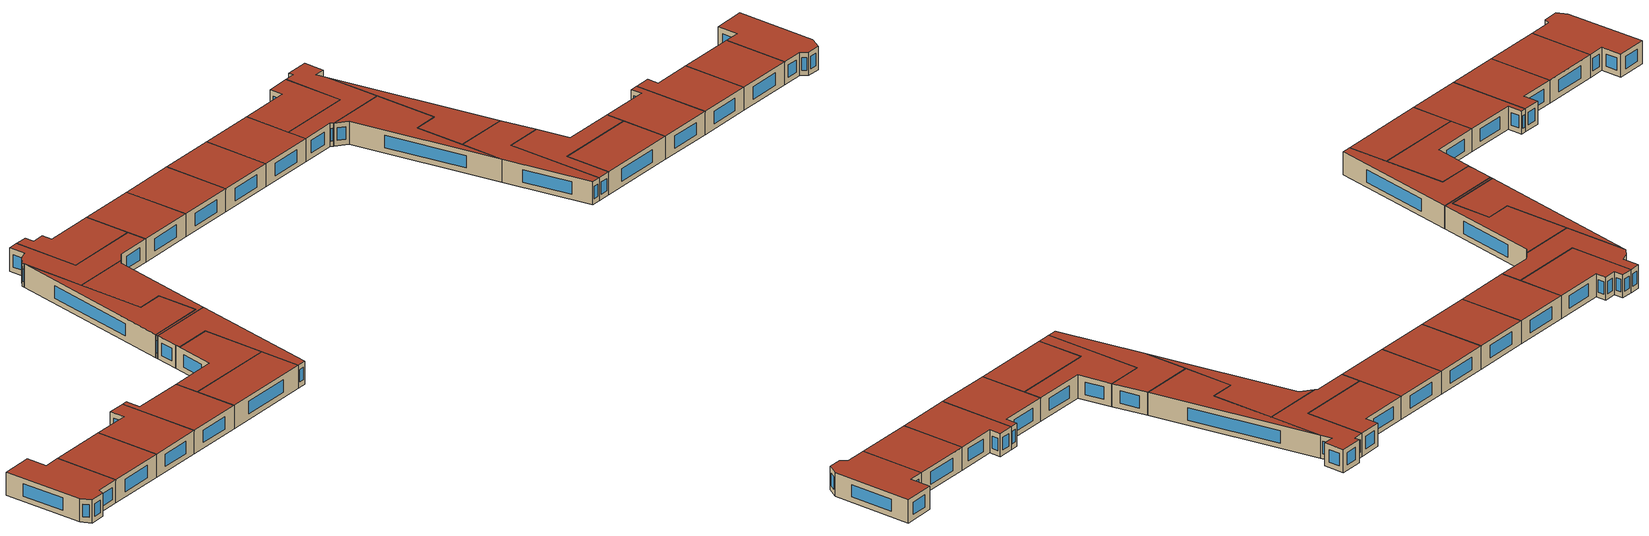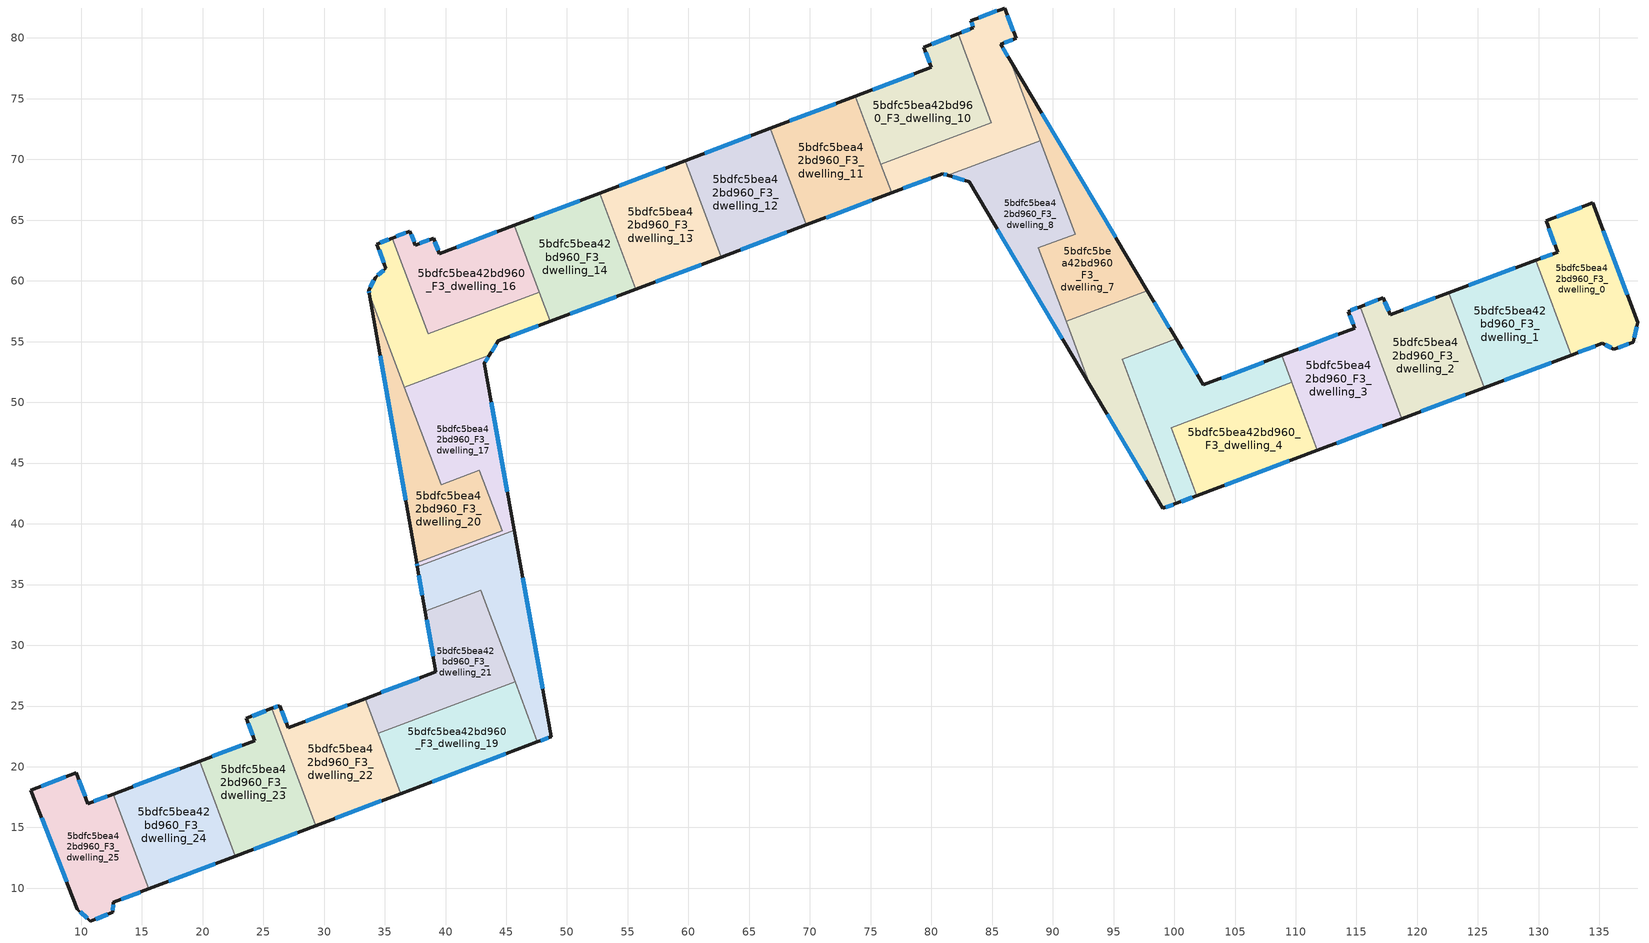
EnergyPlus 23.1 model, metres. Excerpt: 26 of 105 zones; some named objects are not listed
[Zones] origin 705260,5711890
5bdfc5bea42bd960_F3_dwelling_0
 floor to 5bdfc5bea42bd960_F2_dwelling_0 (EU_floor_Construction): 134.44,66.42 138.14,56.59 137.8,54.96 136.19,54.36 135.24,54.86 132.67,53.89 129.74,61.69 131.55,62.37 130.62,64.95 z9
 wall outside (EU_wall_Construction): 132.67,53.89 135.24,54.86 136.19,54.36 137.8,54.96 138.14,56.59 134.44,66.42 130.62,64.95 131.55,62.37 129.74,61.69 z9:12
 wall to 5bdfc5bea42bd960_F3_dwelling_1 (EU_wall_Construction): 129.74,61.69 132.67,53.89 z9:12
 window (EU_Window_Construction): 137.28,58.86 135.3,64.14 / 137.88,55.34 138.06,56.21 / 136.56,54.5 137.43,54.82 / 135.46,54.74 135.97,54.48 / 133.27,54.12 134.65,54.63 / 131.13,62.21 130.16,61.85 / 130.84,64.35 131.34,62.97 / 133.56,66.08 131.51,65.29 z9.69:11.31
 roof outside (EU_roof_Construction): 137.8,54.96 138.14,56.59 134.44,66.42 130.62,64.95 131.55,62.37 129.74,61.69 132.67,53.89 135.24,54.86 136.19,54.36 z12
5bdfc5bea42bd960_F3_dwelling_1
 floor to 5bdfc5bea42bd960_F2_dwelling_1 (EU_floor_Construction): 129.74,61.69 132.67,53.89 125.53,51.21 122.6,59.02 z9
 wall outside (EU_wall_Construction): 129.74,61.69 122.6,59.02 / 125.53,51.21 132.67,53.89 z9:12
 wall to 5bdfc5bea42bd960_F3_dwelling_2 (EU_wall_Construction): 122.6,59.02 125.53,51.21 z9:12
 window (EU_Window_Construction): 128.09,61.07 124.25,59.64 / 127.18,51.83 131.02,53.27 z9.69:11.31
 roof outside (EU_roof_Construction): 132.67,53.89 129.74,61.69 122.6,59.02 125.53,51.21 z12
5bdfc5bea42bd960_F3_dwelling_10
 floor to 5bdfc5bea42bd960_F2_dwelling_10 (EU_floor_Construction): 82.2,80.34 84.94,73.04 75.83,69.62 73.74,75.2 80.01,77.58 79.39,79.22 z9
 wall outside (EU_wall_Construction): 82.2,80.34 79.39,79.22 80.01,77.58 73.74,75.2 z9:12
 wall to 5bdfc5bea42bd960_F3_dwelling_9 (EU_wall_Construction): 75.83,69.62 84.94,73.04 82.2,80.34 z9:12
 wall to 5bdfc5bea42bd960_F3_dwelling_11 (EU_wall_Construction): 73.74,75.2 75.83,69.62 z9:12
 window (EU_Window_Construction): 78.56,77.03 75.19,75.75 / 79.53,78.84 79.86,77.96 / 81.55,80.08 80.04,79.48 z9.69:11.31
 roof outside (EU_roof_Construction): 84.94,73.04 82.2,80.34 79.39,79.22 80.01,77.58 73.74,75.2 75.83,69.62 z12
5bdfc5bea42bd960_F3_dwelling_11
 floor to 5bdfc5bea42bd960_F2_dwelling_11 (EU_floor_Construction): 73.74,75.2 76.72,67.24 69.72,64.6 66.74,72.55 z9
 wall outside (EU_wall_Construction): 73.74,75.2 66.74,72.55 / 69.72,64.6 76.72,67.24 z9:12
 wall to 5bdfc5bea42bd960_F3_dwelling_12 (EU_wall_Construction): 66.74,72.55 69.72,64.6 z9:12
 wall to 5bdfc5bea42bd960_F3_dwelling_9 (EU_wall_Construction): 76.72,67.24 75.83,69.62 z9:12
 window (EU_Window_Construction): 72.12,74.59 68.36,73.16 / 71.34,65.21 75.1,66.63 z9.69:11.31
 roof outside (EU_roof_Construction): 76.72,67.24 73.74,75.2 66.74,72.55 69.72,64.6 z12
5bdfc5bea42bd960_F3_dwelling_12
 floor to 5bdfc5bea42bd960_F2_dwelling_12 (EU_floor_Construction): 66.74,72.55 69.72,64.6 62.7,61.96 59.72,69.89 z9
 wall outside (EU_wall_Construction): 66.74,72.55 59.72,69.89 / 62.7,61.96 69.72,64.6 z9:12
 wall to 5bdfc5bea42bd960_F3_dwelling_13 (EU_wall_Construction): 59.72,69.89 62.7,61.96 z9:12
 window (EU_Window_Construction): 65.11,71.94 61.35,70.51 / 64.32,62.57 68.09,63.99 z9.69:11.31
 roof outside (EU_roof_Construction): 69.72,64.6 66.74,72.55 59.72,69.89 62.7,61.96 z12
5bdfc5bea42bd960_F3_dwelling_13
 floor to 5bdfc5bea42bd960_F2_dwelling_13 (EU_floor_Construction): 59.72,69.89 62.7,61.96 55.67,59.31 52.7,67.23 z9
 wall outside (EU_wall_Construction): 59.72,69.89 52.7,67.23 / 55.67,59.31 62.7,61.96 z9:12
 wall to 5bdfc5bea42bd960_F3_dwelling_14 (EU_wall_Construction): 52.7,67.23 55.67,59.31 z9:12
 window (EU_Window_Construction): 58.1,69.28 54.32,67.85 / 57.3,59.93 61.07,61.35 z9.69:11.31
 roof outside (EU_roof_Construction): 62.7,61.96 59.72,69.89 52.7,67.23 55.67,59.31 z12
5bdfc5bea42bd960_F3_dwelling_14
 floor to 5bdfc5bea42bd960_F2_dwelling_14 (EU_floor_Construction): 52.7,67.23 55.67,59.31 48.63,56.66 45.66,64.57 z9
 wall outside (EU_wall_Construction): 52.7,67.23 45.66,64.57 / 48.63,56.66 55.67,59.31 z9:12
 wall to 5bdfc5bea42bd960_F3_dwelling_16 (EU_wall_Construction): 45.66,64.57 47.73,59.06 z9:12
 wall to 5bdfc5bea42bd960_F3_dwelling_18 (EU_wall_Construction): 47.73,59.06 48.63,56.66 z9:12
 window (EU_Window_Construction): 51.07,66.61 47.29,65.18 / 50.26,57.28 54.04,58.7 z9.69:11.31
 roof outside (EU_roof_Construction): 55.67,59.31 52.7,67.23 45.66,64.57 48.63,56.66 z12
5bdfc5bea42bd960_F3_dwelling_15
 floor to 5bdfc5bea42bd960_F2_dwelling_15 (EU_floor_Construction): 45.66,39.47 48.71,22.49 47.57,22.06 42.89,34.54 38.42,32.86 38.21,33.42 37.68,36.48 z9
 wall outside (EU_wall_Construction): 47.57,22.06 48.71,22.49 45.66,39.47 / 37.68,36.48 38.21,33.42 z9:12
 wall to 5bdfc5bea42bd960_F3_dwelling_21 (EU_wall_Construction): 38.21,33.42 38.42,32.86 42.89,34.54 45.72,26.99 z9:12
 wall to 5bdfc5bea42bd960_F3_dwelling_17 (EU_wall_Construction): 45.66,39.47 37.68,36.48 z9:12
 wall to 5bdfc5bea42bd960_F3_dwelling_19 (EU_wall_Construction): 45.72,26.99 47.57,22.06 z9:12
 window (EU_Window_Construction): 47.83,22.16 48.45,22.39 / 37.8,35.77 38.09,34.13 / 48,26.42 46.37,35.54 z9.69:11.31
 roof outside (EU_roof_Construction): 48.71,22.49 45.66,39.47 37.68,36.48 38.21,33.42 38.42,32.86 42.89,34.54 47.57,22.06 z12
5bdfc5bea42bd960_F3_dwelling_16
 floor to 5bdfc5bea42bd960_F2_dwelling_16 (EU_floor_Construction): 45.66,64.57 47.73,59.06 38.58,55.63 35.62,63.53 37.08,64.1 37.52,62.95 39.02,63.52 39.49,62.23 z9
 wall outside (EU_wall_Construction): 45.66,64.57 39.49,62.23 39.02,63.52 37.52,62.95 37.08,64.1 35.62,63.53 z9:12
 wall to 5bdfc5bea42bd960_F3_dwelling_18 (EU_wall_Construction): 35.62,63.53 38.58,55.63 47.73,59.06 z9:12
 window (EU_Window_Construction): 36.74,63.97 35.96,63.66 / 37.42,63.22 37.18,63.84 / 38.67,63.39 37.87,63.08 / 39.38,62.53 39.13,63.22 / 44.23,64.03 40.92,62.77 z9.69:11.31
 roof outside (EU_roof_Construction): 47.73,59.06 45.66,64.57 39.49,62.23 39.02,63.52 37.52,62.95 37.08,64.1 35.62,63.53 38.58,55.63 z12
5bdfc5bea42bd960_F3_dwelling_17
 floor to 5bdfc5bea42bd960_F2_dwelling_17 (EU_floor_Construction): 43.62,53.88 43.19,53.2 45.66,39.47 37.68,36.48 37.62,36.8 44.65,39.44 42.79,44.41 39.63,43.22 36.62,51.25 z9
 wall outside (EU_wall_Construction): 37.62,36.8 37.68,36.48 / 45.66,39.47 43.19,53.2 43.62,53.88 z9:12
 wall to 5bdfc5bea42bd960_F3_dwelling_20 (EU_wall_Construction): 36.62,51.25 39.63,43.22 42.79,44.41 44.65,39.44 37.62,36.8 z9:12
 wall to 5bdfc5bea42bd960_F3_dwelling_18 (EU_wall_Construction): 43.62,53.88 36.62,51.25 z9:12
 window (EU_Window_Construction): 37.63,36.73 37.66,36.55 / 43.29,53.36 43.52,53.72 / 45.09,42.65 43.76,50.02 z9.69:11.31
 roof outside (EU_roof_Construction): 45.66,39.47 43.19,53.2 43.62,53.88 36.62,51.25 39.63,43.22 42.79,44.41 44.65,39.44 37.62,36.8 37.68,36.48 z12
5bdfc5bea42bd960_F3_dwelling_18
 floor to 5bdfc5bea42bd960_F2_dwelling_18 (EU_floor_Construction): 47.73,59.06 48.63,56.66 44.36,55.05 43.62,53.88 36.62,51.25 33.73,58.94 33.68,59.23 34.24,60.3 35.1,61.03 34.36,63.02 35.62,63.53 38.58,55.63 z9
 wall outside (EU_wall_Construction): 43.62,53.88 44.36,55.05 48.63,56.66 / 35.62,63.53 34.36,63.02 35.1,61.03 34.24,60.3 33.68,59.23 33.73,58.94 z9:12
 wall to 5bdfc5bea42bd960_F3_dwelling_20 (EU_wall_Construction): 33.73,58.94 36.62,51.25 z9:12
 window (EU_Window_Construction): 45.34,55.43 47.64,56.29 / 43.79,54.15 44.19,54.78 / 33.69,59.17 33.72,59.01 / 34.11,60.05 33.81,59.48 / 34.9,60.86 34.44,60.47 / 34.53,62.56 34.92,61.49 / 35.33,63.41 34.65,63.14 z9.69:11.31
 roof outside (EU_roof_Construction): 48.63,56.66 47.73,59.06 38.58,55.63 35.62,63.53 34.36,63.02 35.1,61.03 34.24,60.3 33.68,59.23 33.73,58.94 36.62,51.25 43.62,53.88 44.36,55.05 z12
5bdfc5bea42bd960_F3_dwelling_19
 floor to 5bdfc5bea42bd960_F2_dwelling_19 (EU_floor_Construction): 45.72,26.99 47.57,22.06 36.31,17.79 34.45,22.76 z9
 wall outside (EU_wall_Construction): 36.31,17.79 47.57,22.06 z9:12
 wall to 5bdfc5bea42bd960_F3_dwelling_21 (EU_wall_Construction): 45.72,26.99 34.45,22.76 z9:12
 wall to 5bdfc5bea42bd960_F3_dwelling_22 (EU_wall_Construction): 34.45,22.76 36.31,17.79 z9:12
 window (EU_Window_Construction): 38.91,18.78 44.96,21.07 z9.69:11.31
 roof outside (EU_roof_Construction): 47.57,22.06 45.72,26.99 34.45,22.76 36.31,17.79 z12
5bdfc5bea42bd960_F3_dwelling_2
 floor to 5bdfc5bea42bd960_F2_dwelling_2 (EU_floor_Construction): 122.6,59.02 125.53,51.21 118.74,48.66 115.29,57.86 117.21,58.62 117.78,57.21 z9
 wall outside (EU_wall_Construction): 118.74,48.66 125.53,51.21 / 122.6,59.02 117.78,57.21 117.21,58.62 115.29,57.86 z9:12
 wall to 5bdfc5bea42bd960_F3_dwelling_3 (EU_wall_Construction): 115.29,57.86 118.74,48.66 z9:12
 window (EU_Window_Construction): 120.31,49.25 123.96,50.62 / 116.77,58.44 115.74,58.03 / 117.65,57.54 117.34,58.29 / 121.48,58.6 118.89,57.63 z9.69:11.31
 roof outside (EU_roof_Construction): 125.53,51.21 122.6,59.02 117.78,57.21 117.21,58.62 115.29,57.86 118.74,48.66 z12
5bdfc5bea42bd960_F3_dwelling_20
 floor to 5bdfc5bea42bd960_F2_dwelling_20 (EU_floor_Construction): 33.73,58.94 39.63,43.22 42.79,44.41 44.65,39.44 37.62,36.8 z9
 wall outside (EU_wall_Construction): 33.73,58.94 37.62,36.8 z9:12
 window (EU_Window_Construction): 34.63,53.82 36.72,41.93 z9.69:11.31
 roof outside (EU_roof_Construction): 44.65,39.44 42.79,44.41 39.63,43.22 33.73,58.94 37.62,36.8 z12
5bdfc5bea42bd960_F3_dwelling_21
 floor to 5bdfc5bea42bd960_F2_dwelling_21 (EU_floor_Construction): 42.89,34.54 45.72,26.99 34.45,22.76 33.38,25.6 39.2,27.81 38.21,33.42 38.42,32.86 z9
 wall outside (EU_wall_Construction): 38.21,33.42 39.2,27.81 33.38,25.6 z9:12
 wall to 5bdfc5bea42bd960_F3_dwelling_22 (EU_wall_Construction): 33.38,25.6 34.45,22.76 z9:12
 window (EU_Window_Construction): 37.85,27.3 34.73,26.11 / 38.44,32.12 38.97,29.11 z9.69:11.31
 roof outside (EU_roof_Construction): 45.72,26.99 42.89,34.54 38.42,32.86 38.21,33.42 39.2,27.81 33.38,25.6 34.45,22.76 z12
5bdfc5bea42bd960_F3_dwelling_22
 floor to 5bdfc5bea42bd960_F2_dwelling_22 (EU_floor_Construction): 33.38,25.6 36.31,17.79 29.33,15.15 25.71,24.8 26.34,25.04 27.05,23.21 z9
 wall outside (EU_wall_Construction): 29.33,15.15 36.31,17.79 / 33.38,25.6 27.05,23.21 26.34,25.04 25.71,24.8 z9:12
 wall to 5bdfc5bea42bd960_F3_dwelling_23 (EU_wall_Construction): 25.71,24.8 29.33,15.15 z9:12
 window (EU_Window_Construction): 30.94,15.76 34.69,17.18 / 26.19,24.98 25.85,24.85 / 26.88,23.63 26.5,24.61 / 31.91,25.05 28.51,23.76 z9.69:11.31
 roof outside (EU_roof_Construction): 36.31,17.79 33.38,25.6 27.05,23.21 26.34,25.04 25.71,24.8 29.33,15.15 z12
5bdfc5bea42bd960_F3_dwelling_23
 floor to 5bdfc5bea42bd960_F2_dwelling_23 (EU_floor_Construction): 25.71,24.8 29.33,15.15 22.69,12.64 19.77,20.45 24.28,22.16 23.58,23.99 z9
 wall outside (EU_wall_Construction): 22.69,12.64 29.33,15.15 / 25.71,24.8 23.58,23.99 24.28,22.16 19.77,20.45 z9:12
 wall to 5bdfc5bea42bd960_F3_dwelling_24 (EU_wall_Construction): 19.77,20.45 22.69,12.64 z9:12
 window (EU_Window_Construction): 24.23,13.22 27.79,14.57 / 23.24,21.76 20.81,20.85 / 23.74,23.57 24.12,22.58 / 25.22,24.61 24.07,24.18 z9.69:11.31
 roof outside (EU_roof_Construction): 29.33,15.15 25.71,24.8 23.58,23.99 24.28,22.16 19.77,20.45 22.69,12.64 z12
5bdfc5bea42bd960_F3_dwelling_24
 floor to 5bdfc5bea42bd960_F2_dwelling_24 (EU_floor_Construction): 19.77,20.45 22.69,12.64 15.56,9.94 12.64,17.75 z9
 wall outside (EU_wall_Construction): 19.77,20.45 12.64,17.75 / 15.56,9.94 22.69,12.64 z9:12
 wall to 5bdfc5bea42bd960_F3_dwelling_25 (EU_wall_Construction): 12.64,17.75 15.56,9.94 z9:12
 window (EU_Window_Construction): 18.12,19.83 14.29,18.38 / 17.22,10.57 21.04,12.02 z9.69:11.31
 roof outside (EU_roof_Construction): 22.69,12.64 19.77,20.45 12.64,17.75 15.56,9.94 z12
5bdfc5bea42bd960_F3_dwelling_25
 floor to 5bdfc5bea42bd960_F2_dwelling_25 (EU_floor_Construction): 12.64,17.75 15.56,9.94 12.64,8.84 12.61,8.01 10.77,7.3 9.7,8.28 5.87,18.06 9.6,19.5 10.56,16.97 z9
 wall outside (EU_wall_Construction): 12.64,17.75 10.56,16.97 9.6,19.5 5.87,18.06 9.7,8.28 10.77,7.3 12.61,8.01 12.64,8.84 15.56,9.94 z9:12
 window (EU_Window_Construction): 13.32,9.09 14.89,9.69 / 12.62,8.2 12.64,8.65 / 11.19,7.47 12.19,7.85 / 9.94,8.06 10.52,7.53 / 6.76,15.8 8.81,10.55 / 8.74,19.17 6.73,18.39 / 10.34,17.56 9.82,18.92 / 12.16,17.57 11.04,17.15 z9.69:11.31
 roof outside (EU_roof_Construction): 15.56,9.94 12.64,17.75 10.56,16.97 9.6,19.5 5.87,18.06 9.7,8.28 10.77,7.3 12.61,8.01 12.64,8.84 z12
5bdfc5bea42bd960_F3_dwelling_3
 floor to 5bdfc5bea42bd960_F2_dwelling_3 (EU_floor_Construction): 115.29,57.86 118.74,48.66 111.78,46.04 108.85,53.86 114.86,56.12 114.32,57.47 z9
 wall outside (EU_wall_Construction): 111.78,46.04 118.74,48.66 / 115.29,57.86 114.32,57.47 114.86,56.12 108.85,53.86 z9:12
 wall to 5bdfc5bea42bd960_F3_dwelling_4 (EU_wall_Construction): 109.67,51.65 111.78,46.04 z9:12
 wall to 5bdfc5bea42bd960_F3_dwelling_5 (EU_wall_Construction): 108.85,53.86 109.67,51.65 z9:12
 window (EU_Window_Construction): 113.39,46.65 117.13,48.05 / 113.47,55.59 110.24,54.38 / 114.45,57.16 114.74,56.43 / 115.07,57.77 114.55,57.56 z9.69:11.31
 roof outside (EU_roof_Construction): 118.74,48.66 115.29,57.86 114.32,57.47 114.86,56.12 108.85,53.86 111.78,46.04 z12
5bdfc5bea42bd960_F3_dwelling_4
 floor to 5bdfc5bea42bd960_F2_dwelling_4 (EU_floor_Construction): 109.68,51.65 111.78,46.04 101.84,42.31 99.74,47.92 z9
 wall outside (EU_wall_Construction): 101.84,42.31 111.78,46.04 z9:12
 wall to 5bdfc5bea42bd960_F3_dwelling_5 (EU_wall_Construction): 109.68,51.65 99.74,47.92 101.84,42.31 z9:12
 window (EU_Window_Construction): 104.14,43.18 109.48,45.18 z9.69:11.31
 roof outside (EU_roof_Construction): 111.78,46.04 109.68,51.65 99.74,47.92 101.84,42.31 z12
5bdfc5bea42bd960_F3_dwelling_5
 floor to 5bdfc5bea42bd960_F2_dwelling_5 (EU_floor_Construction): 108.85,53.86 109.68,51.65 99.74,47.92 101.84,42.31 100.17,41.69 95.72,53.57 100.14,55.23 102.39,51.45 z9
 wall outside (EU_wall_Construction): 108.85,53.86 102.39,51.45 100.14,55.23 / 100.17,41.69 101.84,42.31 z9:12
 wall to 5bdfc5bea42bd960_F3_dwelling_6 (EU_wall_Construction): 100.14,55.23 95.72,53.57 100.17,41.69 z9:12
 window (EU_Window_Construction): 101.87,52.32 100.66,54.35 / 107.35,53.3 103.89,52 / 100.56,41.83 101.46,42.17 z9.69:11.31
 roof outside (EU_roof_Construction): 101.84,42.31 99.74,47.92 109.68,51.65 108.85,53.86 102.39,51.45 100.14,55.23 95.72,53.57 100.17,41.69 z12
5bdfc5bea42bd960_F3_dwelling_6
 floor to 5bdfc5bea42bd960_F2_dwelling_6 (EU_floor_Construction): 97.79,59.17 100.14,55.23 95.72,53.57 100.17,41.69 99.05,41.26 93.08,51.35 91.09,56.66 z9
 wall outside (EU_wall_Construction): 93.08,51.35 99.05,41.26 100.17,41.69 / 100.14,55.23 97.79,59.17 z9:12
 wall to 5bdfc5bea42bd960_F3_dwelling_7 (EU_wall_Construction): 97.79,59.17 91.09,56.66 z9:12
 wall to 5bdfc5bea42bd960_F3_dwelling_8 (EU_wall_Construction): 91.09,56.66 93.08,51.35 z9:12
 window (EU_Window_Construction): 99.31,41.36 99.91,41.59 / 94.46,49.01 97.67,43.6 / 99.6,56.14 98.34,58.26 z9.69:11.31
 roof outside (EU_roof_Construction): 100.17,41.69 95.72,53.57 100.14,55.23 97.79,59.17 91.09,56.66 93.08,51.35 99.05,41.26 z12
5bdfc5bea42bd960_F3_dwelling_7
 floor to 5bdfc5bea42bd960_F2_dwelling_7 (EU_floor_Construction): 86.48,78.18 97.79,59.17 91.09,56.66 88.82,62.71 91.86,63.85 z9
 wall outside (EU_wall_Construction): 97.79,59.17 86.48,78.18 z9:12
 wall to 5bdfc5bea42bd960_F3_dwelling_8 (EU_wall_Construction): 88.97,71.56 91.86,63.85 88.82,62.71 91.09,56.66 z9:12
 wall to 5bdfc5bea42bd960_F3_dwelling_9 (EU_wall_Construction): 86.48,78.18 88.97,71.56 z9:12
 window (EU_Window_Construction): 95.17,63.57 89.1,73.78 z9.69:11.31
 roof outside (EU_roof_Construction): 97.79,59.17 86.48,78.18 91.86,63.85 88.82,62.71 91.09,56.66 z12
5bdfc5bea42bd960_F3_dwelling_8
 floor to 5bdfc5bea42bd960_F2_dwelling_8 (EU_floor_Construction): 88.97,71.56 91.86,63.85 88.82,62.71 93.08,51.35 83.13,68.15 81.35,68.7 z9
 wall outside (EU_wall_Construction): 81.35,68.7 83.13,68.15 93.08,51.35 z9:12
 wall to 5bdfc5bea42bd960_F3_dwelling_9 (EU_wall_Construction): 88.97,71.56 81.35,68.7 z9:12
 window (EU_Window_Construction): 85.43,64.26 90.78,55.24 / 81.76,68.57 82.72,68.28 z9.69:11.31
 roof outside (EU_roof_Construction): 93.08,51.35 88.82,62.71 91.86,63.85 88.97,71.56 81.35,68.7 83.13,68.15 z12
5bdfc5bea42bd960_F3_dwelling_9
 floor to 5bdfc5bea42bd960_F2_dwelling_9 (EU_floor_Construction): 86.03,82.47 86.98,79.96 85.7,79.5 86.48,78.18 88.97,71.56 81.35,68.7 80.94,68.83 76.72,67.24 75.83,69.62 84.94,73.04 82.2,80.34 83.47,80.84 83.26,81.41 z9
 wall outside (EU_wall_Construction): 86.48,78.18 85.7,79.5 86.98,79.96 86.03,82.47 83.26,81.41 83.47,80.84 82.2,80.34 / 76.72,67.24 80.94,68.83 81.35,68.7 z9:12
 window (EU_Window_Construction): 86.76,80.54 86.25,81.89 / 85.99,79.61 86.68,79.86 / 86.3,78.49 85.88,79.2 / 81.03,68.8 81.26,68.73 / 77.7,67.61 79.96,68.46 / 83.18,80.72 82.5,80.45 / 83.31,81.27 83.42,80.97 / 85.39,82.22 83.9,81.65 z9.69:11.31
 roof outside (EU_roof_Construction): 88.97,71.56 86.48,78.18 85.7,79.5 86.98,79.96 86.03,82.47 83.26,81.41 83.47,80.84 82.2,80.34 84.94,73.04 75.83,69.62 76.72,67.24 80.94,68.83 81.35,68.7 z12
[Building]
EU S2 Campaign: North Axis=0; Terrain=City; Solar Distribution=FullExterior
[Site:Location]
London: Latitude=51.5; Longitude=-0.5; Time Zone=0; Elevation=25
[SizingPeriod:WeatherFileDays]
AnnualSizingPeriod: Begin Month=1; Begin Day of Month=1; End Month=12; End Day of Month=31; Day of Week for Start Day=Monday; Use Weather File Daylight Saving Period=No; Use Weather File Rain and Snow Indicators=No
[MATERIAL]
EU_InternalMass_Material: Roughness=MediumRough; Thickness=0.1; Conductivity=1; Density=1800; Specific Heat=900; Thermal Absorptance=0.9; Solar Absorptance=0.7; Visible Absorptance=0.7
[MATERIAL:NOMASS] Roughness=MediumRough; Thermal Absorptance=0.9; Solar Absorptance=0.7; Visible Absorptance=0.7
Name | Thermal Resistance
EU_wall_NoMass | 0.635353
EU_roof_NoMass | 0.675062
EU_floor_NoMass | 1.96382
[WINDOWMATERIAL:SIMPLEGLAZINGSYSTEM]
EU_Window_SimpleGlazing: UFactor=2.96269; Solar Heat Gain Coefficient=0.76; Visible Transmittance=0.76
[CONSTRUCTION]
EU_wall_Construction: EU_wall_NoMass
EU_roof_Construction: EU_roof_NoMass
EU_floor_Construction: EU_floor_NoMass
EU_Window_Construction: EU_Window_SimpleGlazing
EU_InternalMass_Construction: EU_InternalMass_Material
[ZONE] Type=1; Multiplier=1; Ceiling Height=autocalculate; Floor Area=autocalculate; Part of Total Floor Area=Yes
Name | Volume
5bdfc5bea42bd960_F3_dwelling_0 | 190.756
5bdfc5bea42bd960_F3_dwelling_1 | 190.771
5bdfc5bea42bd960_F3_dwelling_10 | 190.802
5bdfc5bea42bd960_F3_dwelling_11; 5bdfc5bea42bd960_F3_dwelling_19 | 190.762
5bdfc5bea42bd960_F3_dwelling_12; 5bdfc5bea42bd960_F3_dwelling_15 | 190.765
5bdfc5bea42bd960_F3_dwelling_13 | 190.785
5bdfc5bea42bd960_F3_dwelling_14 | 190.772
5bdfc5bea42bd960_F3_dwelling_16 | 190.775
5bdfc5bea42bd960_F3_dwelling_17 | 190.751
5bdfc5bea42bd960_F3_dwelling_18 | 190.781
5bdfc5bea42bd960_F3_dwelling_2 | 190.789
5bdfc5bea42bd960_F3_dwelling_20 | 190.777
5bdfc5bea42bd960_F3_dwelling_21 | 190.77
5bdfc5bea42bd960_F3_dwelling_22 | 190.766
5bdfc5bea42bd960_F3_dwelling_23; 5bdfc5bea42bd960_F3_dwelling_24 | 190.779
5bdfc5bea42bd960_F3_dwelling_25; 5bdfc5bea42bd960_F3_dwelling_4 | 190.778
5bdfc5bea42bd960_F3_dwelling_3; 5bdfc5bea42bd960_F3_dwelling_6 | 190.783
5bdfc5bea42bd960_F3_dwelling_5 | 186.428
5bdfc5bea42bd960_F3_dwelling_7 | 190.75
5bdfc5bea42bd960_F3_dwelling_8 | 192.967
5bdfc5bea42bd960_F3_dwelling_9 | 192.923
[INTERNALMASS] Construction=EU_InternalMass_Construction
Name | Zone or ZoneList | Surface Area
5bdfc5bea42bd960_F3_dwelling_0_EU_InternalMass | 5bdfc5bea42bd960_F3_dwelling_0 | 63.591
5bdfc5bea42bd960_F3_dwelling_1_EU_InternalMass | 5bdfc5bea42bd960_F3_dwelling_1 | 63.5902
5bdfc5bea42bd960_F3_dwelling_2_EU_InternalMass | 5bdfc5bea42bd960_F3_dwelling_2 | 63.5959
5bdfc5bea42bd960_F3_dwelling_3_EU_InternalMass | 5bdfc5bea42bd960_F3_dwelling_3 | 63.5942
5bdfc5bea42bd960_F3_dwelling_4_EU_InternalMass | 5bdfc5bea42bd960_F3_dwelling_4 | 63.5938
5bdfc5bea42bd960_F3_dwelling_5_EU_InternalMass | 5bdfc5bea42bd960_F3_dwelling_5 | 62.1439
5bdfc5bea42bd960_F3_dwelling_6_EU_InternalMass | 5bdfc5bea42bd960_F3_dwelling_6 | 63.5948
5bdfc5bea42bd960_F3_dwelling_7_EU_InternalMass | 5bdfc5bea42bd960_F3_dwelling_7 | 63.5886
5bdfc5bea42bd960_F3_dwelling_8_EU_InternalMass | 5bdfc5bea42bd960_F3_dwelling_8 | 64.3073
5bdfc5bea42bd960_F3_dwelling_9_EU_InternalMass | 5bdfc5bea42bd960_F3_dwelling_9 | 64.3068
5bdfc5bea42bd960_F3_dwelling_10_EU_InternalMass | 5bdfc5bea42bd960_F3_dwelling_10 | 63.6016
5bdfc5bea42bd960_F3_dwelling_11_EU_InternalMass | 5bdfc5bea42bd960_F3_dwelling_11 | 63.5875
5bdfc5bea42bd960_F3_dwelling_12_EU_InternalMass | 5bdfc5bea42bd960_F3_dwelling_12 | 63.5885
5bdfc5bea42bd960_F3_dwelling_13_EU_InternalMass | 5bdfc5bea42bd960_F3_dwelling_13 | 63.5949
5bdfc5bea42bd960_F3_dwelling_14_EU_InternalMass | 5bdfc5bea42bd960_F3_dwelling_14 | 63.5906
5bdfc5bea42bd960_F3_dwelling_15_EU_InternalMass | 5bdfc5bea42bd960_F3_dwelling_15 | 63.5982
5bdfc5bea42bd960_F3_dwelling_16_EU_InternalMass | 5bdfc5bea42bd960_F3_dwelling_16 | 63.5916
5bdfc5bea42bd960_F3_dwelling_17_EU_InternalMass | 5bdfc5bea42bd960_F3_dwelling_17 | 63.5849
5bdfc5bea42bd960_F3_dwelling_18_EU_InternalMass | 5bdfc5bea42bd960_F3_dwelling_18 | 63.5939
5bdfc5bea42bd960_F3_dwelling_19_EU_InternalMass | 5bdfc5bea42bd960_F3_dwelling_19 | 63.5912
5bdfc5bea42bd960_F3_dwelling_20_EU_InternalMass | 5bdfc5bea42bd960_F3_dwelling_20 | 63.5934
5bdfc5bea42bd960_F3_dwelling_21_EU_InternalMass | 5bdfc5bea42bd960_F3_dwelling_21 | 63.5896
5bdfc5bea42bd960_F3_dwelling_22_EU_InternalMass | 5bdfc5bea42bd960_F3_dwelling_22 | 63.5894
5bdfc5bea42bd960_F3_dwelling_23_EU_InternalMass | 5bdfc5bea42bd960_F3_dwelling_23 | 63.5912
5bdfc5bea42bd960_F3_dwelling_24_EU_InternalMass | 5bdfc5bea42bd960_F3_dwelling_24 | 63.593
5bdfc5bea42bd960_F3_dwelling_25_EU_InternalMass | 5bdfc5bea42bd960_F3_dwelling_25 | 63.5887
[OTHEREQUIPMENT] Fuel Type=Electricity; Design Level Calculation Method=Watts/Area; Power per Zone Floor Area=1; Fraction Latent=0; Fraction Radiant=0; Fraction Lost=0; Carbon Dioxide Generation Rate=0; EndUse Subcategory=EU_Step8_InternalGains
Name | Zone or ZoneList or Space or SpaceList | Schedule
EU_Step8_InternalGain_5bdfc5bea42bd960_F3_dwelling_0_f000 | 5bdfc5bea42bd960_F3_dwelling_0 | EU_Step8_GainSchedule_5bdfc5bea42bd960_F3_dwelling_0_f000
EU_Step8_InternalGain_5bdfc5bea42bd960_F3_dwelling_1_f000 | 5bdfc5bea42bd960_F3_dwelling_1 | EU_Step8_GainSchedule_5bdfc5bea42bd960_F3_dwelling_1_f000
EU_Step8_InternalGain_5bdfc5bea42bd960_F3_dwelling_2_f000 | 5bdfc5bea42bd960_F3_dwelling_2 | EU_Step8_GainSchedule_5bdfc5bea42bd960_F3_dwelling_2_f000
EU_Step8_InternalGain_5bdfc5bea42bd960_F3_dwelling_3_f000 | 5bdfc5bea42bd960_F3_dwelling_3 | EU_Step8_GainSchedule_5bdfc5bea42bd960_F3_dwelling_3_f000
EU_Step8_InternalGain_5bdfc5bea42bd960_F3_dwelling_4_f000 | 5bdfc5bea42bd960_F3_dwelling_4 | EU_Step8_GainSchedule_5bdfc5bea42bd960_F3_dwelling_4_f000
EU_Step8_InternalGain_5bdfc5bea42bd960_F3_dwelling_5_f000 | 5bdfc5bea42bd960_F3_dwelling_5 | EU_Step8_GainSchedule_5bdfc5bea42bd960_F3_dwelling_5_f000
EU_Step8_InternalGain_5bdfc5bea42bd960_F3_dwelling_6_f000 | 5bdfc5bea42bd960_F3_dwelling_6 | EU_Step8_GainSchedule_5bdfc5bea42bd960_F3_dwelling_6_f000
EU_Step8_InternalGain_5bdfc5bea42bd960_F3_dwelling_7_f000 | 5bdfc5bea42bd960_F3_dwelling_7 | EU_Step8_GainSchedule_5bdfc5bea42bd960_F3_dwelling_7_f000
EU_Step8_InternalGain_5bdfc5bea42bd960_F3_dwelling_8_f000 | 5bdfc5bea42bd960_F3_dwelling_8 | EU_Step8_GainSchedule_5bdfc5bea42bd960_F3_dwelling_8_f000
EU_Step8_InternalGain_5bdfc5bea42bd960_F3_dwelling_9_f000 | 5bdfc5bea42bd960_F3_dwelling_9 | EU_Step8_GainSchedule_5bdfc5bea42bd960_F3_dwelling_9_f000
EU_Step8_InternalGain_5bdfc5bea42bd960_F3_dwelling_10_f000 | 5bdfc5bea42bd960_F3_dwelling_10 | EU_Step8_GainSchedule_5bdfc5bea42bd960_F3_dwelling_10_f000
EU_Step8_InternalGain_5bdfc5bea42bd960_F3_dwelling_11_f000 | 5bdfc5bea42bd960_F3_dwelling_11 | EU_Step8_GainSchedule_5bdfc5bea42bd960_F3_dwelling_11_f000
EU_Step8_InternalGain_5bdfc5bea42bd960_F3_dwelling_12_f000 | 5bdfc5bea42bd960_F3_dwelling_12 | EU_Step8_GainSchedule_5bdfc5bea42bd960_F3_dwelling_12_f000
EU_Step8_InternalGain_5bdfc5bea42bd960_F3_dwelling_13_f000 | 5bdfc5bea42bd960_F3_dwelling_13 | EU_Step8_GainSchedule_5bdfc5bea42bd960_F3_dwelling_13_f000
EU_Step8_InternalGain_5bdfc5bea42bd960_F3_dwelling_14_f000 | 5bdfc5bea42bd960_F3_dwelling_14 | EU_Step8_GainSchedule_5bdfc5bea42bd960_F3_dwelling_14_f000
EU_Step8_InternalGain_5bdfc5bea42bd960_F3_dwelling_15_f000 | 5bdfc5bea42bd960_F3_dwelling_15 | EU_Step8_GainSchedule_5bdfc5bea42bd960_F3_dwelling_15_f000
EU_Step8_InternalGain_5bdfc5bea42bd960_F3_dwelling_16_f000 | 5bdfc5bea42bd960_F3_dwelling_16 | EU_Step8_GainSchedule_5bdfc5bea42bd960_F3_dwelling_16_f000
EU_Step8_InternalGain_5bdfc5bea42bd960_F3_dwelling_17_f000 | 5bdfc5bea42bd960_F3_dwelling_17 | EU_Step8_GainSchedule_5bdfc5bea42bd960_F3_dwelling_17_f000
EU_Step8_InternalGain_5bdfc5bea42bd960_F3_dwelling_18_f000 | 5bdfc5bea42bd960_F3_dwelling_18 | EU_Step8_GainSchedule_5bdfc5bea42bd960_F3_dwelling_18_f000
EU_Step8_InternalGain_5bdfc5bea42bd960_F3_dwelling_19_f000 | 5bdfc5bea42bd960_F3_dwelling_19 | EU_Step8_GainSchedule_5bdfc5bea42bd960_F3_dwelling_19_f000
EU_Step8_InternalGain_5bdfc5bea42bd960_F3_dwelling_20_f000 | 5bdfc5bea42bd960_F3_dwelling_20 | EU_Step8_GainSchedule_5bdfc5bea42bd960_F3_dwelling_20_f000
EU_Step8_InternalGain_5bdfc5bea42bd960_F3_dwelling_21_f000 | 5bdfc5bea42bd960_F3_dwelling_21 | EU_Step8_GainSchedule_5bdfc5bea42bd960_F3_dwelling_21_f000
EU_Step8_InternalGain_5bdfc5bea42bd960_F3_dwelling_22_f000 | 5bdfc5bea42bd960_F3_dwelling_22 | EU_Step8_GainSchedule_5bdfc5bea42bd960_F3_dwelling_22_f000
EU_Step8_InternalGain_5bdfc5bea42bd960_F3_dwelling_23_f000 | 5bdfc5bea42bd960_F3_dwelling_23 | EU_Step8_GainSchedule_5bdfc5bea42bd960_F3_dwelling_23_f000
EU_Step8_InternalGain_5bdfc5bea42bd960_F3_dwelling_24_f000 | 5bdfc5bea42bd960_F3_dwelling_24 | EU_Step8_GainSchedule_5bdfc5bea42bd960_F3_dwelling_24_f000
EU_Step8_InternalGain_5bdfc5bea42bd960_F3_dwelling_25_f000 | 5bdfc5bea42bd960_F3_dwelling_25 | EU_Step8_GainSchedule_5bdfc5bea42bd960_F3_dwelling_25_f000
[ZONEVENTILATION:DESIGNFLOWRATE] Schedule=EU_AlwaysOn; Design Flow Rate Calculation Method=AirChanges/Hour; Air Changes per Hour=0.555504; Ventilation Type=Natural; Fan Pressure Rise=0; Fan Total Efficiency=1; Constant Term Coefficient=1; Temperature Term Coefficient=0; Velocity Term Coefficient=0; Velocity Squared Term Coefficient=0; Minimum Indoor Temperature=-100; Maximum Indoor Temperature=100; Delta Temperature=-100; Minimum Outdoor Temperature=-100; Maximum Outdoor Temperature=100; Maximum Wind Speed=40
Name | Zone or ZoneList or Space or SpaceList
EU_ConstantAir_5bdfc5bea42bd960_F3_dwelling_0 | 5bdfc5bea42bd960_F3_dwelling_0
EU_ConstantAir_5bdfc5bea42bd960_F3_dwelling_1 | 5bdfc5bea42bd960_F3_dwelling_1
EU_ConstantAir_5bdfc5bea42bd960_F3_dwelling_2 | 5bdfc5bea42bd960_F3_dwelling_2
EU_ConstantAir_5bdfc5bea42bd960_F3_dwelling_3 | 5bdfc5bea42bd960_F3_dwelling_3
EU_ConstantAir_5bdfc5bea42bd960_F3_dwelling_4 | 5bdfc5bea42bd960_F3_dwelling_4
EU_ConstantAir_5bdfc5bea42bd960_F3_dwelling_5 | 5bdfc5bea42bd960_F3_dwelling_5
EU_ConstantAir_5bdfc5bea42bd960_F3_dwelling_6 | 5bdfc5bea42bd960_F3_dwelling_6
EU_ConstantAir_5bdfc5bea42bd960_F3_dwelling_7 | 5bdfc5bea42bd960_F3_dwelling_7
EU_ConstantAir_5bdfc5bea42bd960_F3_dwelling_8 | 5bdfc5bea42bd960_F3_dwelling_8
EU_ConstantAir_5bdfc5bea42bd960_F3_dwelling_9 | 5bdfc5bea42bd960_F3_dwelling_9
EU_ConstantAir_5bdfc5bea42bd960_F3_dwelling_10 | 5bdfc5bea42bd960_F3_dwelling_10
EU_ConstantAir_5bdfc5bea42bd960_F3_dwelling_11 | 5bdfc5bea42bd960_F3_dwelling_11
EU_ConstantAir_5bdfc5bea42bd960_F3_dwelling_12 | 5bdfc5bea42bd960_F3_dwelling_12
EU_ConstantAir_5bdfc5bea42bd960_F3_dwelling_13 | 5bdfc5bea42bd960_F3_dwelling_13
EU_ConstantAir_5bdfc5bea42bd960_F3_dwelling_14 | 5bdfc5bea42bd960_F3_dwelling_14
EU_ConstantAir_5bdfc5bea42bd960_F3_dwelling_15 | 5bdfc5bea42bd960_F3_dwelling_15
EU_ConstantAir_5bdfc5bea42bd960_F3_dwelling_16 | 5bdfc5bea42bd960_F3_dwelling_16
EU_ConstantAir_5bdfc5bea42bd960_F3_dwelling_17 | 5bdfc5bea42bd960_F3_dwelling_17
EU_ConstantAir_5bdfc5bea42bd960_F3_dwelling_18 | 5bdfc5bea42bd960_F3_dwelling_18
EU_ConstantAir_5bdfc5bea42bd960_F3_dwelling_19 | 5bdfc5bea42bd960_F3_dwelling_19
EU_ConstantAir_5bdfc5bea42bd960_F3_dwelling_20 | 5bdfc5bea42bd960_F3_dwelling_20
EU_ConstantAir_5bdfc5bea42bd960_F3_dwelling_21 | 5bdfc5bea42bd960_F3_dwelling_21
EU_ConstantAir_5bdfc5bea42bd960_F3_dwelling_22 | 5bdfc5bea42bd960_F3_dwelling_22
EU_ConstantAir_5bdfc5bea42bd960_F3_dwelling_23 | 5bdfc5bea42bd960_F3_dwelling_23
EU_ConstantAir_5bdfc5bea42bd960_F3_dwelling_24 | 5bdfc5bea42bd960_F3_dwelling_24
EU_ConstantAir_5bdfc5bea42bd960_F3_dwelling_25 | 5bdfc5bea42bd960_F3_dwelling_25
[HVACTEMPLATE:ZONE:IDEALLOADSAIRSYSTEM] System Availability Schedule=EU_AlwaysOn; Maximum Heating Supply Air Temperature=50; Minimum Cooling Supply Air Temperature=13; Maximum Heating Supply Air Humidity Ratio=0.0156; Minimum Cooling Supply Air Humidity Ratio=0.0077; Heating Limit=NoLimit; Cooling Limit=NoLimit; Heating Availability Schedule=EU_AlwaysOn; Cooling Availability Schedule=EU_CoolingOff; Dehumidification Control Type=ConstantSensibleHeatRatio; Cooling Sensible Heat Ratio=0.7; Dehumidification Setpoint=60; Humidification Control Type=None; Humidification Setpoint=30; Outdoor Air Method=None; Outdoor Air Flow Rate per Person=0.00944; Outdoor Air Flow Rate per Zone Floor Area=0; Outdoor Air Flow Rate per Zone=0; Demand Controlled Ventilation Type=None; Outdoor Air Economizer Type=NoEconomizer; Heat Recovery Type=None; Sensible Heat Recovery Effectiveness=0.7; Latent Heat Recovery Effectiveness=0.65
Name | Template Thermostat
5bdfc5bea42bd960_F3_dwelling_0 | EU_HeatOnly_5bdfc5bea42bd960_F3_dwelling_0
5bdfc5bea42bd960_F3_dwelling_1 | EU_HeatOnly_5bdfc5bea42bd960_F3_dwelling_1
5bdfc5bea42bd960_F3_dwelling_2 | EU_HeatOnly_5bdfc5bea42bd960_F3_dwelling_2
5bdfc5bea42bd960_F3_dwelling_3 | EU_HeatOnly_5bdfc5bea42bd960_F3_dwelling_3
5bdfc5bea42bd960_F3_dwelling_4 | EU_HeatOnly_5bdfc5bea42bd960_F3_dwelling_4
5bdfc5bea42bd960_F3_dwelling_5 | EU_HeatOnly_5bdfc5bea42bd960_F3_dwelling_5
5bdfc5bea42bd960_F3_dwelling_6 | EU_HeatOnly_5bdfc5bea42bd960_F3_dwelling_6
5bdfc5bea42bd960_F3_dwelling_7 | EU_HeatOnly_5bdfc5bea42bd960_F3_dwelling_7
5bdfc5bea42bd960_F3_dwelling_8 | EU_HeatOnly_5bdfc5bea42bd960_F3_dwelling_8
5bdfc5bea42bd960_F3_dwelling_9 | EU_HeatOnly_5bdfc5bea42bd960_F3_dwelling_9
5bdfc5bea42bd960_F3_dwelling_10 | EU_HeatOnly_5bdfc5bea42bd960_F3_dwelling_10
5bdfc5bea42bd960_F3_dwelling_11 | EU_HeatOnly_5bdfc5bea42bd960_F3_dwelling_11
5bdfc5bea42bd960_F3_dwelling_12 | EU_HeatOnly_5bdfc5bea42bd960_F3_dwelling_12
5bdfc5bea42bd960_F3_dwelling_13 | EU_HeatOnly_5bdfc5bea42bd960_F3_dwelling_13
5bdfc5bea42bd960_F3_dwelling_14 | EU_HeatOnly_5bdfc5bea42bd960_F3_dwelling_14
5bdfc5bea42bd960_F3_dwelling_15 | EU_HeatOnly_5bdfc5bea42bd960_F3_dwelling_15
5bdfc5bea42bd960_F3_dwelling_16 | EU_HeatOnly_5bdfc5bea42bd960_F3_dwelling_16
5bdfc5bea42bd960_F3_dwelling_17 | EU_HeatOnly_5bdfc5bea42bd960_F3_dwelling_17
5bdfc5bea42bd960_F3_dwelling_18 | EU_HeatOnly_5bdfc5bea42bd960_F3_dwelling_18
5bdfc5bea42bd960_F3_dwelling_19 | EU_HeatOnly_5bdfc5bea42bd960_F3_dwelling_19
5bdfc5bea42bd960_F3_dwelling_20 | EU_HeatOnly_5bdfc5bea42bd960_F3_dwelling_20
5bdfc5bea42bd960_F3_dwelling_21 | EU_HeatOnly_5bdfc5bea42bd960_F3_dwelling_21
5bdfc5bea42bd960_F3_dwelling_22 | EU_HeatOnly_5bdfc5bea42bd960_F3_dwelling_22
5bdfc5bea42bd960_F3_dwelling_23 | EU_HeatOnly_5bdfc5bea42bd960_F3_dwelling_23
5bdfc5bea42bd960_F3_dwelling_24 | EU_HeatOnly_5bdfc5bea42bd960_F3_dwelling_24
5bdfc5bea42bd960_F3_dwelling_25 | EU_HeatOnly_5bdfc5bea42bd960_F3_dwelling_25
[SIZING:ZONE] Zone Cooling Design Supply Air Temperature Input Method=SupplyAirTemperature; Zone Cooling Design Supply Air Temperature=13; Zone Heating Design Supply Air Temperature Input Method=SupplyAirTemperature; Zone Heating Design Supply Air Temperature=50; Zone Cooling Design Supply Air Humidity Ratio=0.008; Zone Heating Design Supply Air Humidity Ratio=0.008; Cooling Design Air Flow Method=DesignDay; Cooling Design Air Flow Rate=0; Cooling Minimum Air Flow per Zone Floor Area=0.000762; Cooling Minimum Air Flow=0; Cooling Minimum Air Flow Fraction=0.2; Heating Design Air Flow Method=DesignDay; Heating Design Air Flow Rate=0; Heating Maximum Air Flow per Zone Floor Area=0.002032; Heating Maximum Air Flow=0.141576; Heating Maximum Air Flow Fraction=0.3; Account for Dedicated Outdoor Air System=No; Dedicated Outdoor Air System Control Strategy=NeutralSupplyAir; Dedicated Outdoor Air Low Setpoint Temperature for Design=autosize; Dedicated Outdoor Air High Setpoint Temperature for Design=autosize; Zone Load Sizing Method=Sensible Load Only No Latent Load; Zone Latent Cooling Design Supply Air Humidity Ratio Input Method=HumidityRatioDifference; Zone Cooling Design Supply Air Humidity Ratio Difference=0.005; Zone Latent Heating Design Supply Air Humidity Ratio Input Method=HumidityRatioDifference; Zone Humidification Design Supply Air Humidity Ratio Difference=0.005
5bdfc5bea42bd960_F3_dwelling_0; 5bdfc5bea42bd960_F3_dwelling_1; 5bdfc5bea42bd960_F3_dwelling_2; 5bdfc5bea42bd960_F3_dwelling_3; 5bdfc5bea42bd960_F3_dwelling_4; 5bdfc5bea42bd960_F3_dwelling_5; 5bdfc5bea42bd960_F3_dwelling_6; 5bdfc5bea42bd960_F3_dwelling_7; 5bdfc5bea42bd960_F3_dwelling_8; 5bdfc5bea42bd960_F3_dwelling_9; 5bdfc5bea42bd960_F3_dwelling_10; 5bdfc5bea42bd960_F3_dwelling_11; 5bdfc5bea42bd960_F3_dwelling_12; 5bdfc5bea42bd960_F3_dwelling_13; 5bdfc5bea42bd960_F3_dwelling_14; 5bdfc5bea42bd960_F3_dwelling_15; 5bdfc5bea42bd960_F3_dwelling_16; 5bdfc5bea42bd960_F3_dwelling_17; 5bdfc5bea42bd960_F3_dwelling_18; 5bdfc5bea42bd960_F3_dwelling_19; 5bdfc5bea42bd960_F3_dwelling_20; 5bdfc5bea42bd960_F3_dwelling_21; 5bdfc5bea42bd960_F3_dwelling_22; 5bdfc5bea42bd960_F3_dwelling_23; 5bdfc5bea42bd960_F3_dwelling_24; 5bdfc5bea42bd960_F3_dwelling_25
[SCHEDULE:CONSTANT]
Name | Hourly Value
EU_AlwaysOn | 1
EU_CoolingOff | 0
[SCHEDULE:FILE] Column Number=1; Rows to Skip at Top=0; Number of Hours of Data=8760; Column Separator=Comma; Interpolate to Timestep=No; Minutes per Item=60; Adjust Schedule for Daylight Savings=Yes
Name | File
EU_Step8_GainSchedule_5bdfc5bea42bd960_F3_dwelling_0_f000 | ../../schedules/5bdfc5bea42bd960/5bdfc5bea42bd960_F3_dwelling_0_f000_gain.csv
EU_Step8_GainSchedule_5bdfc5bea42bd960_F3_dwelling_1_f000 | ../../schedules/5bdfc5bea42bd960/5bdfc5bea42bd960_F3_dwelling_1_f000_gain.csv
EU_Step8_GainSchedule_5bdfc5bea42bd960_F3_dwelling_2_f000 | ../../schedules/5bdfc5bea42bd960/5bdfc5bea42bd960_F3_dwelling_2_f000_gain.csv
EU_Step8_GainSchedule_5bdfc5bea42bd960_F3_dwelling_3_f000 | ../../schedules/5bdfc5bea42bd960/5bdfc5bea42bd960_F3_dwelling_3_f000_gain.csv
EU_Step8_GainSchedule_5bdfc5bea42bd960_F3_dwelling_4_f000 | ../../schedules/5bdfc5bea42bd960/5bdfc5bea42bd960_F3_dwelling_4_f000_gain.csv
EU_Step8_GainSchedule_5bdfc5bea42bd960_F3_dwelling_5_f000 | ../../schedules/5bdfc5bea42bd960/5bdfc5bea42bd960_F3_dwelling_5_f000_gain.csv
EU_Step8_GainSchedule_5bdfc5bea42bd960_F3_dwelling_6_f000 | ../../schedules/5bdfc5bea42bd960/5bdfc5bea42bd960_F3_dwelling_6_f000_gain.csv
EU_Step8_GainSchedule_5bdfc5bea42bd960_F3_dwelling_7_f000 | ../../schedules/5bdfc5bea42bd960/5bdfc5bea42bd960_F3_dwelling_7_f000_gain.csv
EU_Step8_GainSchedule_5bdfc5bea42bd960_F3_dwelling_8_f000 | ../../schedules/5bdfc5bea42bd960/5bdfc5bea42bd960_F3_dwelling_8_f000_gain.csv
EU_Step8_GainSchedule_5bdfc5bea42bd960_F3_dwelling_9_f000 | ../../schedules/5bdfc5bea42bd960/5bdfc5bea42bd960_F3_dwelling_9_f000_gain.csv
EU_Step8_GainSchedule_5bdfc5bea42bd960_F3_dwelling_10_f000 | ../../schedules/5bdfc5bea42bd960/5bdfc5bea42bd960_F3_dwelling_10_f000_gain.csv
EU_Step8_GainSchedule_5bdfc5bea42bd960_F3_dwelling_11_f000 | ../../schedules/5bdfc5bea42bd960/5bdfc5bea42bd960_F3_dwelling_11_f000_gain.csv
EU_Step8_GainSchedule_5bdfc5bea42bd960_F3_dwelling_12_f000 | ../../schedules/5bdfc5bea42bd960/5bdfc5bea42bd960_F3_dwelling_12_f000_gain.csv
EU_Step8_GainSchedule_5bdfc5bea42bd960_F3_dwelling_13_f000 | ../../schedules/5bdfc5bea42bd960/5bdfc5bea42bd960_F3_dwelling_13_f000_gain.csv
EU_Step8_GainSchedule_5bdfc5bea42bd960_F3_dwelling_14_f000 | ../../schedules/5bdfc5bea42bd960/5bdfc5bea42bd960_F3_dwelling_14_f000_gain.csv
EU_Step8_GainSchedule_5bdfc5bea42bd960_F3_dwelling_15_f000 | ../../schedules/5bdfc5bea42bd960/5bdfc5bea42bd960_F3_dwelling_15_f000_gain.csv
EU_Step8_GainSchedule_5bdfc5bea42bd960_F3_dwelling_16_f000 | ../../schedules/5bdfc5bea42bd960/5bdfc5bea42bd960_F3_dwelling_16_f000_gain.csv
EU_Step8_GainSchedule_5bdfc5bea42bd960_F3_dwelling_17_f000 | ../../schedules/5bdfc5bea42bd960/5bdfc5bea42bd960_F3_dwelling_17_f000_gain.csv
EU_Step8_GainSchedule_5bdfc5bea42bd960_F3_dwelling_18_f000 | ../../schedules/5bdfc5bea42bd960/5bdfc5bea42bd960_F3_dwelling_18_f000_gain.csv
EU_Step8_GainSchedule_5bdfc5bea42bd960_F3_dwelling_19_f000 | ../../schedules/5bdfc5bea42bd960/5bdfc5bea42bd960_F3_dwelling_19_f000_gain.csv
EU_Step8_GainSchedule_5bdfc5bea42bd960_F3_dwelling_20_f000 | ../../schedules/5bdfc5bea42bd960/5bdfc5bea42bd960_F3_dwelling_20_f000_gain.csv
EU_Step8_GainSchedule_5bdfc5bea42bd960_F3_dwelling_21_f000 | ../../schedules/5bdfc5bea42bd960/5bdfc5bea42bd960_F3_dwelling_21_f000_gain.csv
EU_Step8_GainSchedule_5bdfc5bea42bd960_F3_dwelling_22_f000 | ../../schedules/5bdfc5bea42bd960/5bdfc5bea42bd960_F3_dwelling_22_f000_gain.csv
EU_Step8_GainSchedule_5bdfc5bea42bd960_F3_dwelling_23_f000 | ../../schedules/5bdfc5bea42bd960/5bdfc5bea42bd960_F3_dwelling_23_f000_gain.csv
EU_Step8_GainSchedule_5bdfc5bea42bd960_F3_dwelling_24_f000 | ../../schedules/5bdfc5bea42bd960/5bdfc5bea42bd960_F3_dwelling_24_f000_gain.csv
EU_Step8_GainSchedule_5bdfc5bea42bd960_F3_dwelling_25_f000 | ../../schedules/5bdfc5bea42bd960/5bdfc5bea42bd960_F3_dwelling_25_f000_gain.csv
